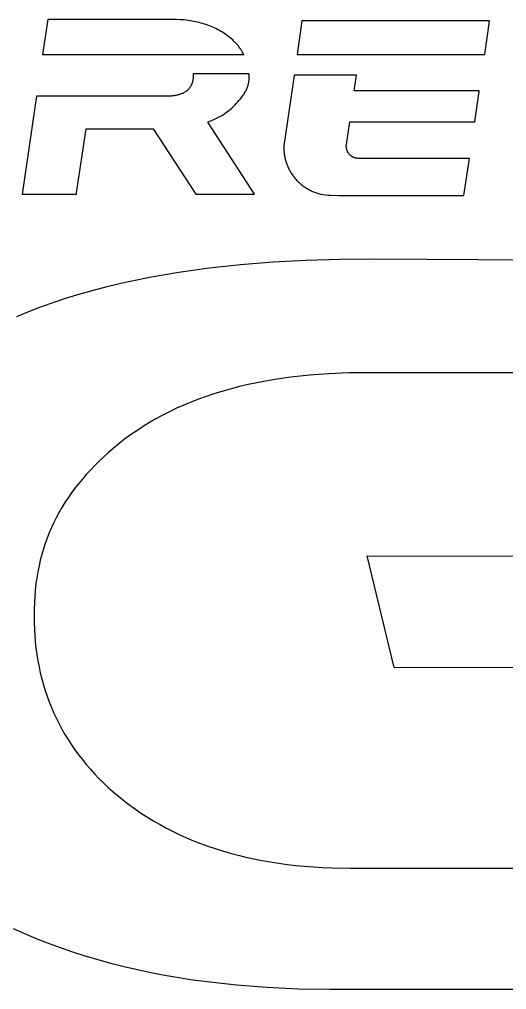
# Model space of a CAD drawing. Extents: x -120528 to -38681, y -40362 to 40632.
# Drawn here: x -50377.1 to -50284, y -37625.6 to -37440.2 of the extents above; entities that cross this region are included whole.
import ezdxf

# ---------------------------------------------------------------- set-up
doc = ezdxf.new("R2010")
doc.units = 0
doc.layers.get('0').update_dxf_attribs({"linetype": 'CONTINUOUS'})

msp = doc.modelspace()

# ---------------------------------------------------------------- linework, layer by layer
at = {"color": 40, "linetype": 'Continuous'}
for p, q in [((-50371.65, -37440.19), (-50372.63, -37446.87)), ((-50347.84, -37440.19), (-50371.65, -37440.19)), ((-50347.07, -37440.2), (-50347.84, -37440.19)), ((-50346.3, -37440.24), (-50347.07, -37440.2)), ((-50345.56, -37440.3), (-50346.3, -37440.24)), ((-50345.19, -37440.34), (-50345.56, -37440.3)), ((-50344.82, -37440.39), (-50345.19, -37440.34)), ((-50344.46, -37440.44), (-50344.82, -37440.39)), ((-50344.11, -37440.5), (-50344.46, -37440.44)), ((-50343.75, -37440.56), (-50344.11, -37440.5)), ((-50343.4, -37440.63), (-50343.75, -37440.56)), ((-50343.06, -37440.71), (-50343.4, -37440.63)), ((-50342.72, -37440.79), (-50343.06, -37440.71)), ((-50342.38, -37440.88), (-50342.72, -37440.79)), ((-50342.05, -37440.97), (-50342.38, -37440.88)), ((-50341.72, -37441.07), (-50342.05, -37440.97)), ((-50341.4, -37441.18), (-50341.72, -37441.07)), ((-50341.07, -37441.29), (-50341.4, -37441.18)), ((-50340.76, -37441.41), (-50341.07, -37441.29)), ((-50340.45, -37441.54), (-50340.76, -37441.41)), ((-50340.14, -37441.67), (-50340.45, -37441.54)), ((-50323.09, -37440.49), (-50324.03, -37446.87)), ((-50287.24, -37440.49), (-50323.09, -37440.49)), ((-50288.17, -37446.87), (-50287.24, -37440.5)), ((-50287.24, -37440.5), (-50287.24, -37440.49)), ((-50339.83, -37441.8), (-50340.14, -37441.67)), ((-50339.53, -37441.95), (-50339.83, -37441.8)), ((-50339.24, -37442.09), (-50339.53, -37441.95)), ((-50338.94, -37442.25), (-50339.24, -37442.09)), ((-50338.66, -37442.41), (-50338.94, -37442.25)), ((-50338.37, -37442.58), (-50338.66, -37442.41)), ((-50338.09, -37442.75), (-50338.37, -37442.58)), ((-50337.82, -37442.93), (-50338.09, -37442.75)), ((-50337.55, -37443.11), (-50337.82, -37442.93)), ((-50337.28, -37443.3), (-50337.55, -37443.11)), ((-50337.03, -37443.5), (-50337.28, -37443.3)), ((-50336.78, -37443.7), (-50337.03, -37443.5)), ((-50336.55, -37443.9), (-50336.78, -37443.7)), ((-50336.32, -37444.11), (-50336.55, -37443.9)), ((-50336.1, -37444.32), (-50336.32, -37444.11)), ((-50335.89, -37444.53), (-50336.1, -37444.32)), ((-50335.69, -37444.75), (-50335.89, -37444.53)), ((-50335.49, -37444.98), (-50335.69, -37444.75)), ((-50335.3, -37445.2), (-50335.49, -37444.98)), ((-50335.12, -37445.43), (-50335.3, -37445.2)), ((-50372.63, -37446.87), (-50334.2, -37446.87)), ((-50334.95, -37445.67), (-50335.12, -37445.43)), ((-50334.78, -37445.9), (-50334.95, -37445.67)), ((-50334.63, -37446.14), (-50334.78, -37445.9)), ((-50334.48, -37446.38), (-50334.63, -37446.14)), ((-50334.34, -37446.62), (-50334.48, -37446.38)), ((-50334.2, -37446.87), (-50334.34, -37446.62)), ((-50324.03, -37446.87), (-50288.17, -37446.87)), ((-50343.86, -37450.57), (-50343.86, -37450.74)), ((-50333.18, -37450.57), (-50343.86, -37450.57)), ((-50343.86, -37450.74), (-50343.85, -37450.9)), ((-50333.16, -37450.57), (-50333.18, -37450.57)), ((-50333.15, -37450.81), (-50333.16, -37450.57)), ((-50333.14, -37451.04), (-50333.15, -37450.81)), ((-50324.56, -37450.87), (-50324.83, -37452.62)), ((-50317.54, -37450.87), (-50324.56, -37450.87)), ((-50317.53, -37450.87), (-50317.54, -37450.87)), ((-50312.64, -37450.87), (-50317.53, -37450.87)), ((-50313.08, -37453.82), (-50312.64, -37450.87)), ((-50344.2, -37452.68), (-50344.24, -37452.76)), ((-50344.16, -37452.6), (-50344.2, -37452.68)), ((-50344.13, -37452.51), (-50344.16, -37452.6)), ((-50344.1, -37452.43), (-50344.13, -37452.51)), ((-50344.07, -37452.35), (-50344.1, -37452.43)), ((-50344.04, -37452.26), (-50344.07, -37452.35)), ((-50344.02, -37452.18), (-50344.04, -37452.26)), ((-50343.99, -37452.1), (-50344.02, -37452.18)), ((-50343.97, -37452.01), (-50343.99, -37452.1)), ((-50343.95, -37451.93), (-50343.97, -37452.01)), ((-50343.94, -37451.85), (-50343.95, -37451.93)), ((-50343.92, -37451.76), (-50343.94, -37451.85)), ((-50343.91, -37451.68), (-50343.92, -37451.76)), ((-50343.9, -37451.6), (-50343.91, -37451.68)), ((-50343.89, -37451.52), (-50343.9, -37451.6)), ((-50343.87, -37451.36), (-50343.89, -37451.52)), ((-50343.86, -37451.2), (-50343.87, -37451.36)), ((-50343.85, -37450.9), (-50343.86, -37451.05)), ((-50343.86, -37451.05), (-50343.86, -37451.2)), ((-50333.39, -37452.79), (-50333.34, -37452.63)), ((-50333.34, -37452.63), (-50333.3, -37452.46)), ((-50333.3, -37452.46), (-50333.26, -37452.29)), ((-50333.26, -37452.29), (-50333.23, -37452.12)), ((-50333.23, -37452.12), (-50333.21, -37451.95)), ((-50333.21, -37451.95), (-50333.18, -37451.77)), ((-50333.18, -37451.77), (-50333.17, -37451.59)), ((-50333.17, -37451.59), (-50333.15, -37451.41)), ((-50333.15, -37451.23), (-50333.14, -37451.04)), ((-50333.15, -37451.41), (-50333.15, -37451.23)), ((-50324.83, -37452.62), (-50326.55, -37464.32)), ((-50346.56, -37454.56), (-50346.7, -37454.6)), ((-50346.42, -37454.52), (-50346.56, -37454.56)), ((-50346.29, -37454.47), (-50346.42, -37454.52)), ((-50346.16, -37454.42), (-50346.29, -37454.47)), ((-50346.03, -37454.37), (-50346.16, -37454.42)), ((-50345.91, -37454.32), (-50346.03, -37454.37)), ((-50345.8, -37454.27), (-50345.91, -37454.32)), ((-50345.69, -37454.21), (-50345.8, -37454.27)), ((-50345.58, -37454.15), (-50345.69, -37454.21)), ((-50345.48, -37454.09), (-50345.58, -37454.15)), ((-50345.38, -37454.03), (-50345.48, -37454.09)), ((-50345.28, -37453.96), (-50345.38, -37454.03)), ((-50345.19, -37453.9), (-50345.28, -37453.96)), ((-50345.1, -37453.83), (-50345.19, -37453.9)), ((-50345.02, -37453.76), (-50345.1, -37453.83)), ((-50344.94, -37453.69), (-50345.02, -37453.76)), ((-50344.86, -37453.62), (-50344.94, -37453.69)), ((-50344.79, -37453.55), (-50344.86, -37453.62)), ((-50344.72, -37453.47), (-50344.79, -37453.55)), ((-50344.66, -37453.4), (-50344.72, -37453.47)), ((-50344.59, -37453.32), (-50344.66, -37453.4)), ((-50344.53, -37453.24), (-50344.59, -37453.32)), ((-50344.48, -37453.16), (-50344.53, -37453.24)), ((-50344.42, -37453.09), (-50344.48, -37453.16)), ((-50344.37, -37453.01), (-50344.42, -37453.09)), ((-50344.33, -37452.92), (-50344.37, -37453.01)), ((-50344.28, -37452.84), (-50344.33, -37452.92)), ((-50344.24, -37452.76), (-50344.28, -37452.84)), ((-50334.33, -37454.69), (-50334.22, -37454.53)), ((-50334.22, -37454.53), (-50334.12, -37454.38)), ((-50334.12, -37454.38), (-50334.03, -37454.22)), ((-50334.03, -37454.22), (-50333.94, -37454.06)), ((-50333.94, -37454.06), (-50333.85, -37453.91)), ((-50333.85, -37453.91), (-50333.77, -37453.75)), ((-50333.77, -37453.75), (-50333.7, -37453.59)), ((-50333.7, -37453.59), (-50333.63, -37453.44)), ((-50333.63, -37453.44), (-50333.56, -37453.28)), ((-50333.56, -37453.28), (-50333.5, -37453.12)), ((-50333.5, -37453.12), (-50333.44, -37452.95)), ((-50333.44, -37452.95), (-50333.39, -37452.79)), ((-50289.22, -37453.82), (-50313.08, -37453.82)), ((-50290.07, -37459.76), (-50289.22, -37453.98)), ((-50289.22, -37453.98), (-50289.22, -37453.82)), ((-50373.81, -37454.87), (-50376.55, -37473.56)), ((-50349.04, -37454.87), (-50373.81, -37454.87)), ((-50348.62, -37454.87), (-50349.04, -37454.87)), ((-50348.42, -37454.86), (-50348.62, -37454.87)), ((-50348.22, -37454.85), (-50348.42, -37454.86)), ((-50348.03, -37454.83), (-50348.22, -37454.85)), ((-50347.85, -37454.81), (-50348.03, -37454.83)), ((-50347.67, -37454.79), (-50347.85, -37454.81)), ((-50347.5, -37454.77), (-50347.67, -37454.79)), ((-50347.33, -37454.74), (-50347.5, -37454.77)), ((-50347.16, -37454.71), (-50347.33, -37454.74)), ((-50347.01, -37454.68), (-50347.16, -37454.71)), ((-50346.85, -37454.64), (-50347.01, -37454.68)), ((-50346.7, -37454.6), (-50346.85, -37454.64)), ((-50335.91, -37456.58), (-50335.63, -37456.29)), ((-50335.63, -37456.29), (-50335.34, -37455.96)), ((-50335.34, -37455.96), (-50335.06, -37455.64)), ((-50335.06, -37455.64), (-50334.79, -37455.32)), ((-50334.79, -37455.32), (-50334.55, -37455)), ((-50334.55, -37455), (-50334.44, -37454.84)), ((-50334.44, -37454.84), (-50334.33, -37454.69)), ((-50338.08, -37458.34), (-50337.74, -37458.11)), ((-50337.74, -37458.11), (-50337.41, -37457.88)), ((-50337.41, -37457.88), (-50337.09, -37457.64)), ((-50337.09, -37457.64), (-50336.78, -37457.39)), ((-50336.78, -37457.39), (-50336.48, -37457.13)), ((-50336.48, -37457.13), (-50336.19, -37456.86)), ((-50336.19, -37456.86), (-50335.91, -37456.58)), ((-50341.09, -37459.8), (-50340.68, -37459.65)), ((-50332.14, -37473.56), (-50341.09, -37459.8)), ((-50340.68, -37459.65), (-50340.28, -37459.49)), ((-50340.28, -37459.49), (-50339.89, -37459.32)), ((-50339.89, -37459.32), (-50339.51, -37459.14)), ((-50339.51, -37459.14), (-50339.14, -37458.95)), ((-50339.14, -37458.95), (-50338.78, -37458.76)), ((-50338.78, -37458.76), (-50338.42, -37458.55)), ((-50338.42, -37458.55), (-50338.08, -37458.34)), ((-50314.59, -37464.11), (-50313.95, -37459.76)), ((-50313.95, -37459.76), (-50290.07, -37459.76)), ((-50366.13, -37473.33), (-50364.33, -37461.1)), ((-50364.33, -37461.1), (-50351.48, -37461.1)), ((-50351.48, -37461.1), (-50343.34, -37473.56)), ((-50326.55, -37464.32), (-50326.55, -37464.52)), ((-50326.55, -37464.52), (-50326.55, -37464.73)), ((-50326.55, -37464.73), (-50326.55, -37464.93)), ((-50326.55, -37464.93), (-50326.54, -37465.13)), ((-50326.54, -37465.13), (-50326.53, -37465.33)), ((-50326.53, -37465.33), (-50326.51, -37465.54)), ((-50326.51, -37465.54), (-50326.49, -37465.74)), ((-50314.61, -37464.3), (-50314.6, -37464.24)), ((-50314.61, -37464.37), (-50314.61, -37464.3)), ((-50314.61, -37464.43), (-50314.61, -37464.37)), ((-50314.61, -37464.5), (-50314.61, -37464.43)), ((-50314.61, -37464.56), (-50314.61, -37464.5)), ((-50314.6, -37464.62), (-50314.61, -37464.56)), ((-50314.6, -37464.24), (-50314.59, -37464.17)), ((-50314.6, -37464.68), (-50314.6, -37464.62)), ((-50314.59, -37464.75), (-50314.6, -37464.68)), ((-50314.59, -37464.17), (-50314.59, -37464.11)), ((-50314.58, -37464.81), (-50314.59, -37464.75)), ((-50314.57, -37464.87), (-50314.58, -37464.81)), ((-50314.56, -37464.93), (-50314.57, -37464.87)), ((-50314.54, -37464.99), (-50314.56, -37464.93)), ((-50314.53, -37465.05), (-50314.54, -37464.99)), ((-50314.51, -37465.11), (-50314.53, -37465.05)), ((-50314.49, -37465.17), (-50314.51, -37465.11)), ((-50314.47, -37465.22), (-50314.49, -37465.17)), ((-50314.45, -37465.28), (-50314.47, -37465.22)), ((-50314.43, -37465.34), (-50314.45, -37465.28)), ((-50314.41, -37465.39), (-50314.43, -37465.34)), ((-50314.38, -37465.45), (-50314.41, -37465.39)), ((-50314.35, -37465.5), (-50314.38, -37465.45)), ((-50314.32, -37465.56), (-50314.35, -37465.5)), ((-50314.29, -37465.61), (-50314.32, -37465.56)), ((-50314.26, -37465.66), (-50314.29, -37465.61)), ((-50314.23, -37465.71), (-50314.26, -37465.66)), ((-50326.49, -37465.74), (-50326.46, -37465.93)), ((-50326.46, -37465.93), (-50326.43, -37466.13)), ((-50326.43, -37466.13), (-50326.4, -37466.33)), ((-50326.4, -37466.33), (-50326.36, -37466.52)), ((-50326.36, -37466.52), (-50326.32, -37466.71)), ((-50326.32, -37466.71), (-50326.27, -37466.91)), ((-50326.27, -37466.91), (-50326.22, -37467.1)), ((-50326.22, -37467.1), (-50326.17, -37467.29)), ((-50326.17, -37467.29), (-50326.11, -37467.47)), ((-50326.11, -37467.47), (-50326.05, -37467.66)), ((-50314.2, -37465.76), (-50314.23, -37465.71)), ((-50314.16, -37465.81), (-50314.2, -37465.76)), ((-50314.12, -37465.86), (-50314.16, -37465.81)), ((-50314.09, -37465.9), (-50314.12, -37465.86)), ((-50314.05, -37465.95), (-50314.09, -37465.9)), ((-50314.01, -37466), (-50314.05, -37465.95)), ((-50313.97, -37466.04), (-50314.01, -37466)), ((-50313.93, -37466.08), (-50313.97, -37466.04)), ((-50313.88, -37466.12), (-50313.93, -37466.08)), ((-50313.84, -37466.16), (-50313.88, -37466.12)), ((-50313.79, -37466.2), (-50313.84, -37466.16)), ((-50313.75, -37466.24), (-50313.79, -37466.2)), ((-50313.7, -37466.28), (-50313.75, -37466.24)), ((-50313.65, -37466.32), (-50313.7, -37466.28)), ((-50313.6, -37466.35), (-50313.65, -37466.32)), ((-50313.55, -37466.38), (-50313.6, -37466.35)), ((-50313.5, -37466.42), (-50313.55, -37466.38)), ((-50313.45, -37466.45), (-50313.5, -37466.42)), ((-50313.39, -37466.48), (-50313.45, -37466.45)), ((-50313.34, -37466.5), (-50313.39, -37466.48)), ((-50313.28, -37466.53), (-50313.34, -37466.5)), ((-50313.23, -37466.56), (-50313.28, -37466.53)), ((-50313.17, -37466.58), (-50313.23, -37466.56)), ((-50313.11, -37466.6), (-50313.17, -37466.58)), ((-50313.05, -37466.62), (-50313.11, -37466.6)), ((-50313, -37466.64), (-50313.05, -37466.62)), ((-50312.94, -37466.66), (-50313, -37466.64)), ((-50312.88, -37466.68), (-50312.94, -37466.66)), ((-50312.81, -37466.69), (-50312.88, -37466.68)), ((-50312.75, -37466.7), (-50312.81, -37466.69)), ((-50312.69, -37466.72), (-50312.75, -37466.7)), ((-50312.63, -37466.73), (-50312.69, -37466.72)), ((-50312.56, -37466.73), (-50312.63, -37466.73)), ((-50312.5, -37466.74), (-50312.56, -37466.73)), ((-50312.44, -37466.74), (-50312.5, -37466.74)), ((-50312.37, -37466.75), (-50312.44, -37466.74)), ((-50312.3, -37466.75), (-50312.37, -37466.75)), ((-50291.09, -37466.75), (-50312.3, -37466.75)), ((-50292.14, -37473.87), (-50291.09, -37466.75)), ((-50326.05, -37467.66), (-50325.98, -37467.84)), ((-50325.98, -37467.84), (-50325.91, -37468.02)), ((-50325.91, -37468.02), (-50325.84, -37468.2)), ((-50325.84, -37468.2), (-50325.76, -37468.38)), ((-50325.76, -37468.38), (-50325.68, -37468.56)), ((-50325.68, -37468.56), (-50325.59, -37468.73)), ((-50325.59, -37468.73), (-50325.5, -37468.91)), ((-50325.5, -37468.91), (-50325.41, -37469.08)), ((-50325.41, -37469.08), (-50325.32, -37469.25)), ((-50325.32, -37469.25), (-50325.22, -37469.41)), ((-50325.22, -37469.41), (-50325.12, -37469.58)), ((-50325.12, -37469.58), (-50325.01, -37469.74)), ((-50325.01, -37469.74), (-50324.9, -37469.9)), ((-50324.9, -37469.9), (-50324.79, -37470.06)), ((-50324.79, -37470.06), (-50324.67, -37470.21)), ((-50324.67, -37470.21), (-50324.56, -37470.36)), ((-50324.56, -37470.36), (-50324.43, -37470.51)), ((-50324.43, -37470.51), (-50324.31, -37470.66)), ((-50324.31, -37470.66), (-50324.18, -37470.81)), ((-50324.18, -37470.81), (-50324.05, -37470.95)), ((-50324.05, -37470.95), (-50323.92, -37471.09)), ((-50323.92, -37471.09), (-50323.78, -37471.22)), ((-50323.78, -37471.22), (-50323.64, -37471.36)), ((-50323.64, -37471.36), (-50323.5, -37471.49)), ((-50323.5, -37471.49), (-50323.35, -37471.62)), ((-50323.35, -37471.62), (-50323.21, -37471.74)), ((-50323.21, -37471.74), (-50323.06, -37471.86)), ((-50323.06, -37471.86), (-50322.9, -37471.98)), ((-50322.9, -37471.98), (-50322.75, -37472.1)), ((-50322.75, -37472.1), (-50322.59, -37472.21)), ((-50322.59, -37472.21), (-50322.43, -37472.32)), ((-50322.43, -37472.32), (-50322.26, -37472.43)), ((-50322.26, -37472.43), (-50322.1, -37472.53)), ((-50322.1, -37472.53), (-50321.93, -37472.63)), ((-50321.93, -37472.63), (-50321.76, -37472.72)), ((-50321.76, -37472.72), (-50321.59, -37472.82)), ((-50321.59, -37472.82), (-50321.41, -37472.91)), ((-50321.41, -37472.91), (-50321.24, -37472.99)), ((-50321.24, -37472.99), (-50321.06, -37473.07)), ((-50321.06, -37473.07), (-50320.88, -37473.15)), ((-50376.55, -37473.56), (-50366.13, -37473.56)), ((-50366.13, -37473.56), (-50366.13, -37473.33)), ((-50343.34, -37473.56), (-50332.14, -37473.56)), ((-50320.88, -37473.15), (-50320.69, -37473.22)), ((-50320.69, -37473.22), (-50320.51, -37473.29)), ((-50320.51, -37473.29), (-50320.32, -37473.36)), ((-50320.32, -37473.36), (-50320.13, -37473.42)), ((-50320.13, -37473.42), (-50319.94, -37473.48)), ((-50319.94, -37473.48), (-50319.75, -37473.54)), ((-50319.75, -37473.54), (-50319.55, -37473.59)), ((-50319.55, -37473.59), (-50319.07, -37473.65)), ((-50319.07, -37473.65), (-50318.58, -37473.71)), ((-50318.58, -37473.71), (-50318.07, -37473.76)), ((-50318.07, -37473.76), (-50317.54, -37473.79)), ((-50317.54, -37473.79), (-50316.02, -37473.85)), ((-50316.02, -37473.85), (-50315.38, -37473.87)), ((-50315.38, -37473.87), (-50292.14, -37473.87)), ((-50322.29, -37486.2), (-50315.76, -37486.01)), ((-50315.76, -37486.01), (-50309.04, -37485.96)), ((-50309.04, -37485.96), (-50186.54, -37486.7)), ((-50346.61, -37488.48), (-50340.8, -37487.68)), ((-50340.8, -37487.68), (-50334.82, -37487.03)), ((-50334.82, -37487.03), (-50328.65, -37486.54)), ((-50328.65, -37486.54), (-50322.29, -37486.2)), ((-50354.97, -37490), (-50352.23, -37489.45)), ((-50352.23, -37489.45), (-50346.61, -37488.48)), ((-50362.92, -37491.91), (-50360.31, -37491.23)), ((-50360.31, -37491.23), (-50357.66, -37490.6)), ((-50357.66, -37490.6), (-50354.97, -37490)), ((-50370.45, -37494.22), (-50367.99, -37493.4)), ((-50367.99, -37493.4), (-50365.47, -37492.63)), ((-50365.47, -37492.63), (-50362.92, -37491.91)), ((-50375.25, -37495.99), (-50372.87, -37495.08)), ((-50372.87, -37495.08), (-50370.45, -37494.22)), ((-50377.57, -37496.94), (-50375.25, -37495.99)), ((-50321.65, -37508.18), (-50323.45, -37508.36)), ((-50317.96, -37507.91), (-50321.65, -37508.18)), ((-50314.15, -37507.75), (-50317.96, -37507.91)), ((-50310.23, -37507.7), (-50314.15, -37507.75)), ((-50186.54, -37507.7), (-50310.23, -37507.7)), ((-50333.66, -37510.05), (-50335.26, -37510.43)), ((-50332.03, -37509.7), (-50333.66, -37510.05)), ((-50330.37, -37509.37), (-50332.03, -37509.7)), ((-50328.68, -37509.08), (-50330.37, -37509.37)), ((-50326.97, -37508.81), (-50328.68, -37509.08)), ((-50325.22, -37508.57), (-50326.97, -37508.81)), ((-50323.45, -37508.36), (-50325.22, -37508.57)), ((-50339.89, -37511.74), (-50341.37, -37512.24)), ((-50338.37, -37511.28), (-50339.89, -37511.74)), ((-50336.83, -37510.84), (-50338.37, -37511.28)), ((-50335.26, -37510.43), (-50336.83, -37510.84)), ((-50345.66, -37513.9), (-50347.03, -37514.51)), ((-50344.26, -37513.32), (-50345.66, -37513.9)), ((-50342.83, -37512.76), (-50344.26, -37513.32)), ((-50341.37, -37512.24), (-50342.83, -37512.76)), ((-50348.37, -37515.15), (-50349.68, -37515.82)), ((-50347.03, -37514.51), (-50348.37, -37515.15)), ((-50352.22, -37517.24), (-50353.45, -37517.99)), ((-50350.97, -37516.51), (-50352.22, -37517.24)), ((-50349.68, -37515.82), (-50350.97, -37516.51)), ((-50354.65, -37518.78), (-50355.82, -37519.59)), ((-50353.45, -37517.99), (-50354.65, -37518.78)), ((-50358.07, -37521.3), (-50359.15, -37522.19)), ((-50356.96, -37520.43), (-50358.07, -37521.3)), ((-50355.82, -37519.59), (-50356.96, -37520.43)), ((-50360.08, -37523.01), (-50360.98, -37523.83)), ((-50359.15, -37522.19), (-50360.08, -37523.01)), ((-50361.86, -37524.65), (-50362.7, -37525.49)), ((-50360.98, -37523.83), (-50361.86, -37524.65)), ((-50363.51, -37526.33), (-50364.29, -37527.18)), ((-50362.7, -37525.49), (-50363.51, -37526.33)), ((-50365.04, -37528.04), (-50365.77, -37528.91)), ((-50364.29, -37527.18), (-50365.04, -37528.04)), ((-50366.46, -37529.79), (-50367.13, -37530.69)), ((-50365.77, -37528.91), (-50366.46, -37529.79)), ((-50367.76, -37531.59), (-50368.37, -37532.5)), ((-50367.13, -37530.69), (-50367.76, -37531.59)), ((-50368.94, -37533.43), (-50369.49, -37534.37)), ((-50368.37, -37532.5), (-50368.94, -37533.43)), ((-50370, -37535.33), (-50370.49, -37536.3)), ((-50369.49, -37534.37), (-50370, -37535.33)), ((-50370.95, -37537.28), (-50371.38, -37538.28)), ((-50370.49, -37536.3), (-50370.95, -37537.28)), ((-50371.77, -37539.3), (-50372.14, -37540.33)), ((-50371.38, -37538.28), (-50371.77, -37539.3)), ((-50372.48, -37541.38), (-50372.79, -37542.44)), ((-50372.14, -37540.33), (-50372.48, -37541.38)), ((-50373.07, -37543.53), (-50373.32, -37544.63)), ((-50372.79, -37542.44), (-50373.07, -37543.53)), ((-50305.46, -37564.03), (-50310.63, -37542.67)), ((-50310.63, -37542.67), (-50237.05, -37542.89)), ((-50373.32, -37544.63), (-50373.55, -37545.75)), ((-50373.74, -37546.89), (-50373.9, -37548.05)), ((-50373.55, -37545.75), (-50373.74, -37546.89)), ((-50373.9, -37548.05), (-50374.03, -37549.24)), ((-50374.14, -37550.44), (-50374.21, -37551.67)), ((-50374.03, -37549.24), (-50374.14, -37550.44)), ((-50374.21, -37551.67), (-50374.25, -37552.91)), ((-50374.25, -37552.91), (-50374.27, -37554.19)), ((-50374.27, -37554.19), (-50374.25, -37555.45)), ((-50374.25, -37555.45), (-50374.21, -37556.7)), ((-50374.21, -37556.7), (-50374.14, -37557.94)), ((-50374.14, -37557.94), (-50374.03, -37559.16)), ((-50374.03, -37559.16), (-50373.9, -37560.37)), ((-50373.9, -37560.37), (-50373.74, -37561.56)), ((-50373.74, -37561.56), (-50373.55, -37562.74)), ((-50373.55, -37562.74), (-50373.32, -37563.91)), ((-50373.32, -37563.91), (-50373.07, -37565.06)), ((-50373.07, -37565.06), (-50372.79, -37566.2)), ((-50253.75, -37564.19), (-50305.46, -37564.03)), ((-50372.79, -37566.2), (-50372.48, -37567.33)), ((-50372.48, -37567.33), (-50372.14, -37568.44)), ((-50372.14, -37568.44), (-50371.77, -37569.54)), ((-50371.77, -37569.54), (-50371.38, -37570.62)), ((-50371.38, -37570.62), (-50370.95, -37571.69)), ((-50370.95, -37571.69), (-50370.49, -37572.75)), ((-50370.49, -37572.75), (-50370, -37573.79)), ((-50370, -37573.79), (-50369.49, -37574.82)), ((-50369.49, -37574.82), (-50368.94, -37575.83)), ((-50368.94, -37575.83), (-50368.37, -37576.83)), ((-50368.37, -37576.83), (-50367.76, -37577.82)), ((-50367.76, -37577.82), (-50367.13, -37578.79)), ((-50367.13, -37578.79), (-50366.46, -37579.75)), ((-50366.46, -37579.75), (-50365.77, -37580.7)), ((-50365.77, -37580.7), (-50365.04, -37581.63)), ((-50365.04, -37581.63), (-50364.29, -37582.55)), ((-50364.29, -37582.55), (-50363.51, -37583.46)), ((-50363.51, -37583.46), (-50362.7, -37584.35)), ((-50362.7, -37584.35), (-50361.86, -37585.22)), ((-50361.86, -37585.22), (-50360.98, -37586.09)), ((-50360.98, -37586.09), (-50360.08, -37586.94)), ((-50360.08, -37586.94), (-50359.15, -37587.77)), ((-50359.15, -37587.77), (-50358.12, -37588.65)), ((-50358.12, -37588.65), (-50357.07, -37589.5)), ((-50357.07, -37589.5), (-50355.98, -37590.33)), ((-50355.98, -37590.33), (-50354.88, -37591.13)), ((-50354.88, -37591.13), (-50353.75, -37591.91)), ((-50353.75, -37591.91), (-50352.59, -37592.65)), ((-50352.59, -37592.65), (-50351.41, -37593.38)), ((-50351.41, -37593.38), (-50350.2, -37594.07)), ((-50350.2, -37594.07), (-50348.97, -37594.74)), ((-50348.97, -37594.74), (-50347.72, -37595.38)), ((-50347.72, -37595.38), (-50346.44, -37595.99)), ((-50346.44, -37595.99), (-50345.13, -37596.58)), ((-50345.13, -37596.58), (-50343.8, -37597.14)), ((-50343.8, -37597.14), (-50342.45, -37597.67)), ((-50342.45, -37597.67), (-50341.07, -37598.17)), ((-50341.07, -37598.17), (-50339.67, -37598.65)), ((-50339.67, -37598.65), (-50338.24, -37599.09)), ((-50338.24, -37599.09), (-50336.78, -37599.51)), ((-50336.78, -37599.51), (-50335.3, -37599.9)), ((-50335.3, -37599.9), (-50333.8, -37600.27)), ((-50333.8, -37600.27), (-50332.27, -37600.6)), ((-50332.27, -37600.6), (-50330.72, -37600.91)), ((-50330.72, -37600.91), (-50329.14, -37601.19)), ((-50329.14, -37601.19), (-50327.53, -37601.44)), ((-50327.53, -37601.44), (-50325.91, -37601.66)), ((-50325.91, -37601.66), (-50324.25, -37601.85)), ((-50324.25, -37601.85), (-50322.57, -37602.01)), ((-50322.57, -37602.01), (-50320.87, -37602.14)), ((-50320.87, -37602.14), (-50319.14, -37602.25)), ((-50319.14, -37602.25), (-50317.39, -37602.32)), ((-50317.39, -37602.32), (-50313.81, -37602.38)), ((-50313.81, -37602.38), (-50233.07, -37602.38)), ((-50376.02, -37614.94), (-50378.21, -37613.96)), ((-50373.79, -37615.88), (-50376.02, -37614.94)), ((-50371.52, -37616.77), (-50373.79, -37615.88)), ((-50369.21, -37617.62), (-50371.52, -37616.77)), ((-50366.86, -37618.43), (-50369.21, -37617.62)), ((-50364.47, -37619.2), (-50366.86, -37618.43)), ((-50362.04, -37619.92), (-50364.47, -37619.2)), ((-50359.57, -37620.6), (-50362.04, -37619.92)), ((-50357.06, -37621.23), (-50359.57, -37620.6)), ((-50354.51, -37621.82), (-50357.06, -37621.23)), ((-50351.93, -37622.37), (-50354.51, -37621.82)), ((-50349.3, -37622.88), (-50351.93, -37622.37)), ((-50346.63, -37623.34), (-50349.3, -37622.88)), ((-50343.93, -37623.76), (-50346.63, -37623.34)), ((-50341.18, -37624.13), (-50343.93, -37623.76)), ((-50335.57, -37624.76), (-50341.18, -37624.13)), ((-50329.8, -37625.21), (-50335.57, -37624.76)), ((-50323.87, -37625.48), (-50329.8, -37625.21)), ((-50317.79, -37625.59), (-50323.87, -37625.48)), ((-50186.54, -37625.59), (-50317.79, -37625.59))]:
    msp.add_line(p, q, dxfattribs=at)

doc.saveas('drawing.dxf')
